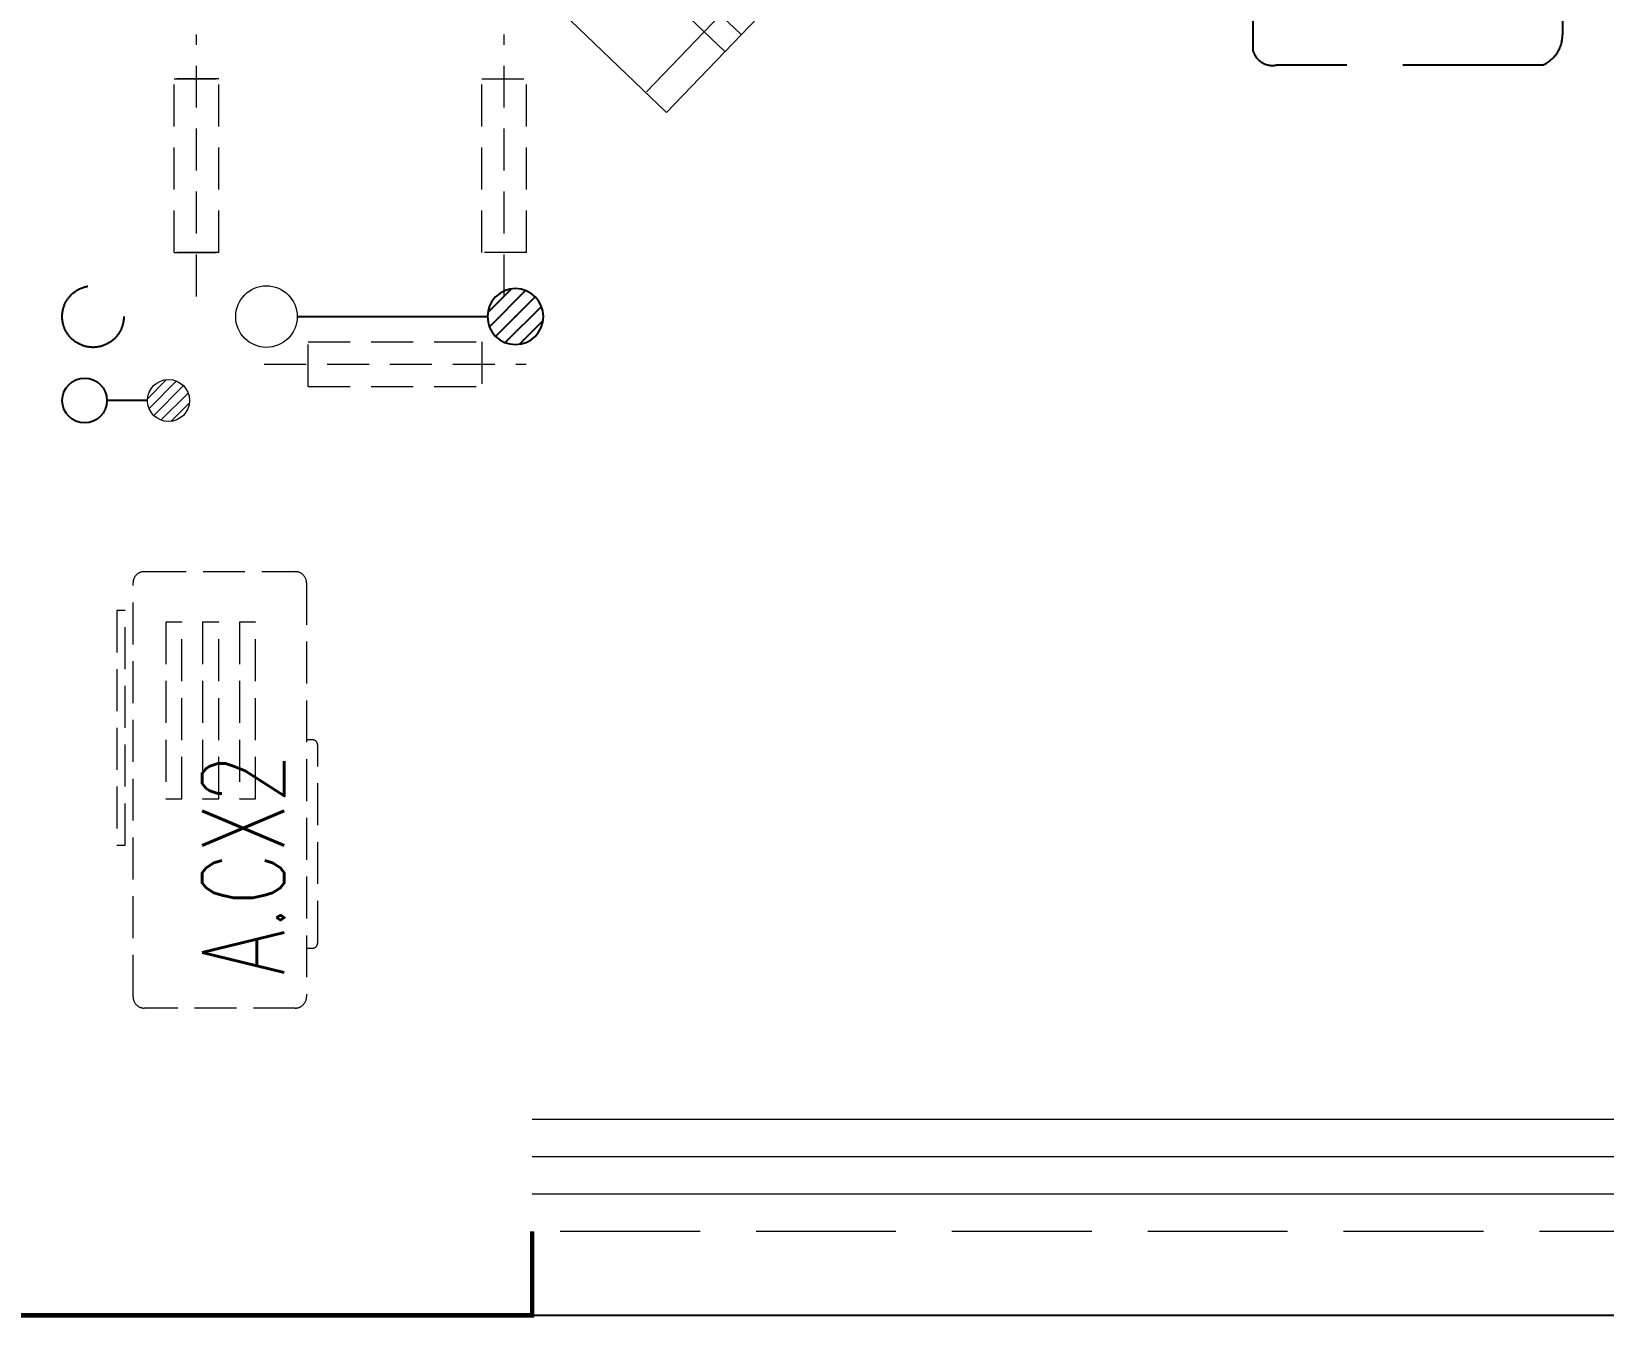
# Model space of a CAD drawing. Extents: x 5031545 to 5313844, y -886381 to -283477.
# Drawn here: x 5079068 to 5081877, y -848447 to -846149 of the extents above; entities that cross this region are included whole.
import ezdxf

# ---------------------------------------------------------------- set-up
doc = ezdxf.new("R2010")
doc.units = 0
doc.header["$LTSCALE"] = 1000
doc.header["$MEASUREMENT"] = 0
for name, pattern in [('A户型$0$DASH', [0.35, 0.25, -0.1]), ('DASH', [0.35, 0.25, -0.1]), ('HIDDEN', [0.375, 0.25, -0.125])]:
    doc.linetypes.add(name, pattern=pattern)
doc.layers.get('0').update_dxf_attribs({"linetype": 'CONTINUOUS'})
for name, color, linetype in [('$RECOVER_210609100354-0', 7, 'CONTINUOUS'), ('5fur', 175, 'CONTINUOUS'), ('LVTRY', 252, 'CONTINUOUS'), ('VPIPE-凝结', 150, 'CONTINUOUS'), ('VPIPE-雨水', 4, 'DASH'), ('看线', 185, 'CONTINUOUS')]:
    doc.layers.add(name, color=color, linetype=linetype)
for name, color, linetype, lineweight in [('EQUIP_地漏', 7, 'CONTINUOUS', 18), ('VPIPE-废水', 31, 'TG_F', 18), ('平面-栏杆', 56, 'CONTINUOUS', 15), ('平面-看线', 252, 'CONTINUOUS', 15), ('平面-空调室内机', 176, 'CONTINUOUS', 9), ('平面-空调预留孔', 252, 'CONTINUOUS', 15)]:
    doc.layers.add(name, color=color, linetype=linetype, lineweight=lineweight)
doc.styles.add('_TCH_DIM', font='SIMPLEX', dxfattribs={"bigfont": 'GBCBIG'})
doc.styles.add('TG_LINETYPE', font='SIMPLEX', dxfattribs={"width": 0.8, "height": 3, "bigfont": 'HZTXT'})
doc.linetypes.add('TG_F', pattern='A,2,-0.3,["F",TG_LINETYPE,S=0.1,R=0,X=-0.23,Y=-0.15],0', length=2.3)

# ---------------------------------------------------------------- blocks, each defined once
blk = doc.blocks.new('dongkong')
at = {"layer": '平面-空调预留孔', "color": 8, "linetype": 'HIDDEN', "ltscale": 0.3}
for p, q in [((-603796, 210899.9), (-603796, 210431.5)), ((-603836, 210821), (-603836, 210510.8)), ((-603836, 210821), (-603756, 210821)), ((-603756, 210821), (-603756, 210510.8))]:
    blk.add_line(p, q, dxfattribs=at)
blk.add_lwpolyline([(-603756, 210510.8), (-603836, 210510.8)], dxfattribs=at)
blk = doc.blocks.new('$lvtry$00000171')
for p, q in [((-74.2, 10.6), (-10.6, 74.2)), ((-69.8, -27.4), (27.4, 69.8)), ((-53, -53), (53, 53)), ((-27.4, -69.8), (69.8, 27.4)), ((10.6, -74.2), (74.2, -10.6))]:
    blk.add_line(p, q)
blk.add_circle((0, 0), 75)
blk.add_point((0, 0))
blk = doc.blocks.new('$TwtSys$00000141')
at = {"color": 1}
for p, q in [((-47.1, 3.8), (-5, 45.9)), ((-47.1, 3.8), (-5, 45.9)), ((-43.6, -17.5), (17.5, 43.6)), ((-43.6, -17.5), (17.5, 43.6)), ((-33.2, -33.2), (33.2, 33.2)), ((-33.2, -33.2), (33.2, 33.2)), ((-16.2, -43.5), (43.8, 16.4)), ((-16.2, -43.5), (43.8, 16.4)), ((5.7, -46.1), (46.1, -5.7)), ((5.7, -46.1), (46.1, -5.7))]:
    blk.add_line(p, q, dxfattribs=at)
blk.add_circle((0, 0), 47, dxfattribs=at)
blk.add_circle((0, 0), 47, dxfattribs=at)
blk = doc.blocks.new('fergve')
at = {"layer": '平面-空调预留孔', "color": 8, "linetype": 'DASH', "ltscale": 0.3}
for p, q in [((119062.7, 54987.6), (119062.7, 54977.6)), ((119072.7, 54967.6), (119425.6, 54967.6)), ((119435.6, 54977.6), (119435.6, 54987.6))]:
    blk.add_line(p, q, dxfattribs=at)
for points in [[(119666.7, 55326.8), (119246.8, 55326.8), (119246.8, 55311.6), (119666.7, 55311.6)], [(119645.5, 55239.2), (119330, 55239.2), (119330, 55210.2), (119645.5, 55210.2)], [(119645.5, 55173.4), (119330, 55173.4), (119330, 55144.4), (119645.5, 55144.4)], [(119645.5, 55107.6), (119330, 55107.6), (119330, 55078.6), (119645.5, 55078.6)]]:
    blk.add_lwpolyline(points, close=True, dxfattribs=at)
blk.add_lwpolyline([(119715.9, 54987.6), (118975.9, 54987.6, -0.414214), (118955.9, 55007.6), (118955.9, 55277.6, -0.414214), (118975.9, 55297.6), (119715.9, 55297.6, -0.414214), (119735.9, 55277.6), (119735.9, 55007.6, -0.414214)], format="xyb", close=True, dxfattribs=at)
for centre, start, end in [((119072.7, 54977.6), 180, 270), ((119425.6, 54977.6), 270, 0)]:
    blk.add_arc(centre, 10, start, end, dxfattribs=at)
at = {"layer": '平面-空调预留孔', "color": 8, "linetype": 'DASH', "ltscale": 0.3, "style": '_TCH_DIM', "width": 0.705882}
blk.add_text('A.CX2', height=146.88, dxfattribs=at).set_placement((119015.3, 55027.3))
blk = doc.blocks.new('dasdasf1sa2f31as32f')
at = {"color": 8}
for p, q in [((-116, 585.6), (43.3, 640.5)), ((82.7, 476.6), (43.3, 640.5)), ((-22.8, 585.5), (-116, 585.6)), ((-22.8, 585.5), (-73.4, 493.2)), ((32.4, 555.1), (-18.1, 462.9)), ((82.7, 476.6), (32.4, 555.1)), ((-269.8, 524.3), (-427.7, 236.5)), ((-269.8, 524.3), (113.7, 314)), ((-473.5, 259.7), (-339.5, 504)), ((134.6, 245.5), (-338.8, 505.1)), ((-31.3, 504.4), (-73.4, 493.2)), ((-18.1, 462.9), (-31.3, 504.4)), ((114.7, 208.4), (-359.1, 468.2)), ((92.6, 168.8), (-380.9, 428.5)), ((72.3, 131.9), (-401.1, 391.6)), ((113.7, 314), (-44.2, 26.2)), ((0, 0), (-473.5, 259.7)), ((134, 244.4), (0, 0))]:
    blk.add_line(p, q, dxfattribs=at)
for centre, start, end in [((-294.5, 479.4), 61.2593, 151.2593), ((89, 269), 331.2593, 61.2593)]:
    blk.add_arc(centre, 51.3, start, end, dxfattribs=at)
blk = doc.blocks.new('VDGVDVXVE')
at = {"layer": '5fur', "color": 252, "linetype": 'A户型$0$DASH'}
blk.add_lwpolyline([(581085.1, 364638.4), (581085.1, 364596.8, -0.297366), (581049.8, 364542.8), (580573.5, 364542.8, -0.381814), (580532.2, 364567.7), (580532.1, 364640.5)], format="xyb", dxfattribs=at)
blk.add_arc((580807.5, 364047.6), 1301.7, 77.6879, 77.6879, dxfattribs=at)
blk = doc.blocks.new('A$C547B2CCF')
at = {"layer": '$RECOVER_210609100354-0', "color": 252, "const_width": 8}
blk.add_lwpolyline([(2500, 1900), (2500, 1750), (3650, 1750), (3650, 1900)], dxfattribs=at)
at = {"layer": 'VPIPE-凝结', "color": 252, "ltscale": 0.1}
blk.add_line((3230, 3535), (3570, 3535), dxfattribs=at)
at = {"layer": 'VPIPE-凝结', "color": 252}
blk.add_lwpolyline([(2962.4, 3385), (2890, 3385)], dxfattribs=at)
blk.add_circle((2850, 3385), 40, dxfattribs=at)
at = {"layer": 'VPIPE-废水', "color": 252}
blk.add_circle((3175, 3535), 55, dxfattribs=at)
at = {"layer": 'VPIPE-雨水', "color": 252}
blk.add_circle((2865, 3535), 55, dxfattribs=at)
at = {"layer": '平面-栏杆', "color": 252}
for points in [[(8150, 2033.3), (3650, 2033.3)], [(8150, 1966.7), (3650, 1966.7)]]:
    blk.add_lwpolyline(points, dxfattribs=at)
at = {"layer": '平面-看线', "color": 252}
blk.add_lwpolyline([(8150, 2100), (3650, 2100)], dxfattribs=at)
at = {"layer": '平面-看线', "color": 252, "linetype": 'DASH'}
blk.add_lwpolyline([(8150, 1900), (3650, 1900)], dxfattribs=at)
at = {"layer": '看线', "color": 252, "ltscale": 0.5}
blk.add_lwpolyline([(3650, 1750), (8150, 1750)], dxfattribs=at)
at = {"color": 252}
blk.add_blockref('VDGVDVXVE', (-575593.7, -360558.3), dxfattribs=at)
at = {"color": 252, "rotation": 90}
blk.add_blockref('fergve', (58234.2, -116656.8), dxfattribs=at)
at = {"layer": 'EQUIP_地漏', "color": 252, "xscale": -0.8, "yscale": -0.8, "zscale": 0.8, "rotation": 180}
blk.add_blockref('$TwtSys$00000141', (3000, 3385), dxfattribs=at)
at = {"layer": 'LVTRY', "color": 252, "xscale": -0.6666666667107825, "yscale": 0.6666666667107825, "rotation": 90.00000000602213}
blk.add_blockref('$lvtry$00000171', (3620, 3535), dxfattribs=at)
at = {"layer": '平面-空调室内机', "color": 252, "ltscale": 0.3, "xscale": -1, "rotation": 180}
blk.add_blockref('dongkong', (606845.9, 214470.8), dxfattribs=at)
at = {"layer": '平面-空调室内机', "color": 252, "ltscale": 0.3}
for p, rotation in [((-600746.1, 214470.8), 180), ((-600196, 214470.8), 180), ((214070.7, 607246), 89.99999999999999)]:
    blk.add_blockref('dongkong', p, dxfattribs=dict(at, rotation=rotation))
at = {"layer": '平面-空调预留孔', "color": 252, "rotation": 344.9999999966897}
blk.add_blockref('dasdasf1sa2f31as32f', (3890.1, 3900), dxfattribs=at)

msp = doc.modelspace()

# ---------------------------------------------------------------- block references
at = {"color": 2}
msp.add_blockref('A$C547B2CCF', (5076312.6, -850193.3), dxfattribs=at)

doc.saveas('drawing.dxf')
